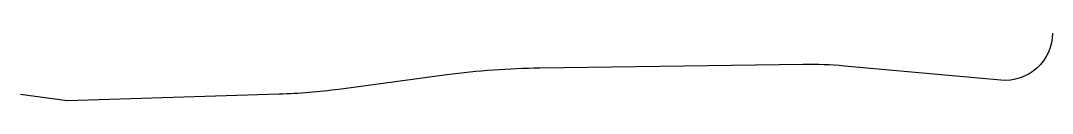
# Model space of a CAD drawing. Header units: millimetres. Extents: x -45.6 to -12.4, y -2.2 to 0.
import ezdxf

# ---------------------------------------------------------------- set-up
doc = ezdxf.new("R2010")
doc.units = ezdxf.units.MM
doc.header["$LTSCALE"] = 0.4

msp = doc.modelspace()

# ---------------------------------------------------------------- linework, layer by layer
at = {"color": 7, "linetype": 'Continuous', "lineweight": 25}
msp.add_lwpolyline([(-12.446, -0.001, -0.441053), (-14.108, -1.519), (-19.135, -1.061, 0.026186), (-20.464, -1.01), (-28.93, -1.128, 0.029679), (-31.934, -1.349), (-35.403, -1.812, -0.025313), (-37.324, -1.97), (-44.145, -2.184), (-45.644, -1.982)], format="xyb", dxfattribs=at)

doc.saveas('drawing.dxf')
